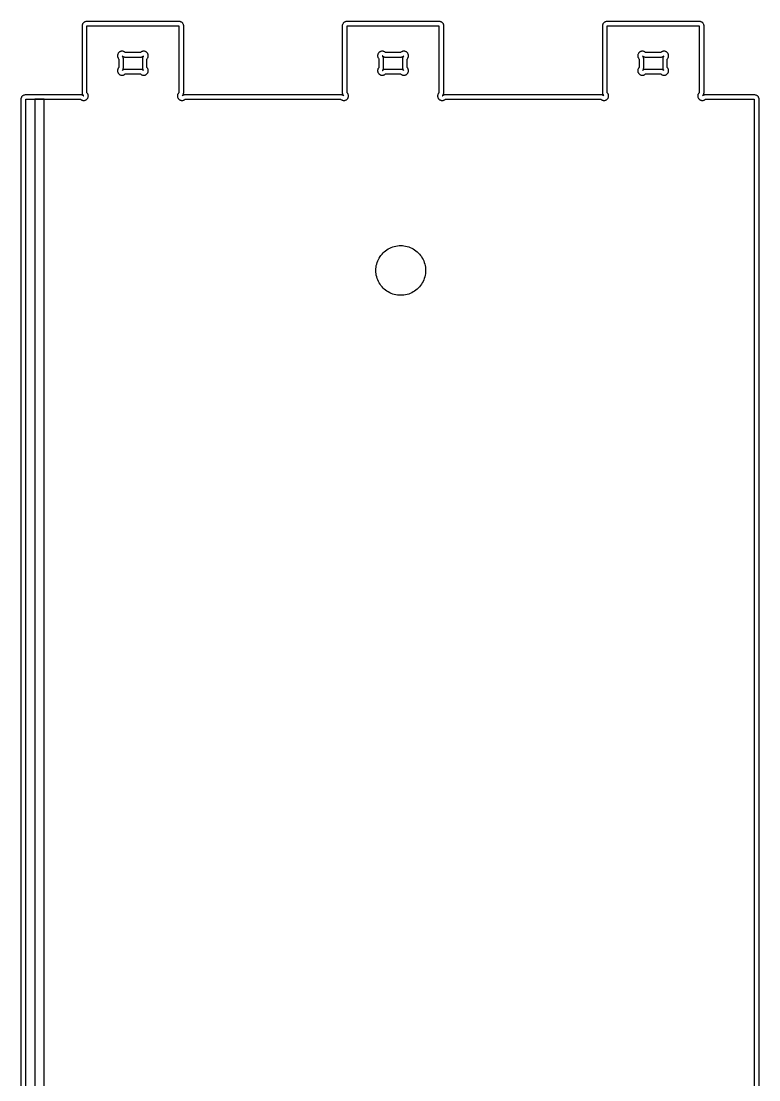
# Model space of a CAD drawing. Header units: millimetres. Extents: x 0 to 8220, y 0 to 2502.
# Drawn here: x 1895 to 2377, y 1251 to 1943 of the extents above; entities that cross this region are included whole.
import ezdxf

# ---------------------------------------------------------------- set-up
doc = ezdxf.new("R2010")
doc.units = ezdxf.units.MM
for name, color, linetype in [('CAJA_9_5MM', 3, 'Continuous'), ('CALADO_INTERIOR', 5, 'Continuous'), ('CORTE_EXT', 1, 'Continuous'), ('RANURA_8MM', 4, 'Continuous'), ('TRAYECTORIA_EXT_FRESA6', 11, 'Continuous'), ('TRAYECTORIA_INT_FRESA6', 150, 'Continuous')]:
    doc.layers.add(name, color=color, linetype=linetype)

msp = doc.modelspace()

# ---------------------------------------------------------------- linework, layer by layer
at = {"layer": 'CAJA_9_5MM'}
msp.add_lwpolyline([(2159.25, 1780), (2159.22, 1778.94), (2159.11, 1777.88), (2158.94, 1776.83), (2158.7, 1775.79), (2158.39, 1774.78), (2158.01, 1773.78), (2157.57, 1772.81), (2157.07, 1771.88), (2156.51, 1770.97), (2155.89, 1770.11), (2155.22, 1769.29), (2154.49, 1768.51), (2153.71, 1767.78), (2152.89, 1767.11), (2152.03, 1766.49), (2151.12, 1765.93), (2150.19, 1765.43), (2149.22, 1764.99), (2148.22, 1764.61), (2147.21, 1764.3), (2146.17, 1764.06), (2145.12, 1763.89), (2144.06, 1763.78), (2143, 1763.75), (2141.94, 1763.78), (2140.88, 1763.89), (2139.83, 1764.06), (2138.79, 1764.3), (2137.78, 1764.61), (2136.78, 1764.99), (2135.81, 1765.43), (2134.88, 1765.93), (2133.97, 1766.49), (2133.11, 1767.11), (2132.29, 1767.78), (2131.51, 1768.51), (2130.78, 1769.29), (2130.11, 1770.11), (2129.49, 1770.97), (2128.93, 1771.88), (2128.43, 1772.81), (2127.99, 1773.78), (2127.61, 1774.78), (2127.3, 1775.79), (2127.06, 1776.83), (2126.89, 1777.88), (2126.78, 1778.94), (2126.75, 1780), (2126.78, 1781.06), (2126.89, 1782.12), (2127.06, 1783.17), (2127.3, 1784.21), (2127.61, 1785.22), (2127.99, 1786.22), (2128.43, 1787.19), (2128.93, 1788.12), (2129.49, 1789.03), (2130.11, 1789.89), (2130.78, 1790.71), (2131.51, 1791.49), (2132.29, 1792.22), (2133.11, 1792.89), (2133.97, 1793.51), (2134.88, 1794.07), (2135.81, 1794.57), (2136.78, 1795.01), (2137.78, 1795.39), (2138.79, 1795.7), (2139.83, 1795.94), (2140.88, 1796.11), (2141.94, 1796.22), (2143, 1796.25), (2144.06, 1796.22), (2145.12, 1796.11), (2146.17, 1795.94), (2147.21, 1795.7), (2148.22, 1795.39), (2149.22, 1795.01), (2150.19, 1794.57), (2151.12, 1794.07), (2152.03, 1793.51), (2152.89, 1792.89), (2153.71, 1792.22), (2154.49, 1791.49), (2155.22, 1790.71), (2155.89, 1789.89), (2156.51, 1789.03), (2157.07, 1788.12), (2157.57, 1787.19), (2158.01, 1786.22), (2158.39, 1785.22), (2158.7, 1784.21), (2158.94, 1783.17), (2159.11, 1782.12), (2159.22, 1781.06)], close=True, dxfattribs=at)
at = {"layer": 'CALADO_INTERIOR'}
for points in [[(1975.95, 1907.75), (1976.23, 1907.85), (1976.49, 1907.98), (1976.75, 1908.13), (1976.98, 1908.3), (1977.2, 1908.5), (1977.4, 1908.72), (1977.57, 1908.95), (1977.72, 1909.21), (1977.85, 1909.47), (1977.95, 1909.75), (1978.02, 1910.04), (1978.06, 1910.33), (1978.08, 1910.62), (1978.06, 1910.92), (1978.02, 1911.21), (1977.95, 1911.49), (1977.85, 1911.77), (1977.72, 1912.04), (1977.57, 1912.29), (1977.4, 1912.52), (1977.2, 1912.74), (1977.2, 1918.26), (1977.4, 1918.48), (1977.57, 1918.71), (1977.72, 1918.96), (1977.85, 1919.23), (1977.95, 1919.51), (1978.02, 1919.79), (1978.06, 1920.08), (1978.08, 1920.38), (1978.06, 1920.67), (1978.02, 1920.96), (1977.95, 1921.25), (1977.85, 1921.53), (1977.72, 1921.79), (1977.57, 1922.05), (1977.4, 1922.28), (1977.2, 1922.5), (1976.98, 1922.7), (1976.75, 1922.87), (1976.49, 1923.02), (1976.23, 1923.15), (1975.95, 1923.25), (1975.66, 1923.32), (1975.37, 1923.36), (1975.08, 1923.38), (1974.78, 1923.36), (1974.49, 1923.32), (1974.21, 1923.25), (1973.93, 1923.15), (1973.66, 1923.02), (1973.41, 1922.87), (1973.18, 1922.7), (1972.96, 1922.5), (1963.04, 1922.5), (1962.82, 1922.7), (1962.59, 1922.87), (1962.34, 1923.02), (1962.07, 1923.15), (1961.79, 1923.25), (1961.51, 1923.32), (1961.22, 1923.36), (1960.92, 1923.38), (1960.63, 1923.36), (1960.34, 1923.32), (1960.05, 1923.25), (1959.77, 1923.15), (1959.51, 1923.02), (1959.25, 1922.87), (1959.02, 1922.7), (1958.8, 1922.5), (1958.6, 1922.28), (1958.43, 1922.05), (1958.28, 1921.79), (1958.15, 1921.53), (1958.05, 1921.25), (1957.98, 1920.96), (1957.94, 1920.67), (1957.92, 1920.38), (1957.94, 1920.08), (1957.98, 1919.79), (1958.05, 1919.51), (1958.15, 1919.23), (1958.28, 1918.96), (1958.43, 1918.71), (1958.6, 1918.48), (1958.8, 1918.26), (1958.8, 1912.74), (1958.6, 1912.52), (1958.43, 1912.29), (1958.28, 1912.04), (1958.15, 1911.77), (1958.05, 1911.49), (1957.98, 1911.21), (1957.94, 1910.92), (1957.92, 1910.62), (1957.94, 1910.33), (1957.98, 1910.04), (1958.05, 1909.75), (1958.15, 1909.47), (1958.28, 1909.21), (1958.43, 1908.95), (1958.6, 1908.72), (1958.8, 1908.5), (1959.02, 1908.3), (1959.25, 1908.13), (1959.51, 1907.98), (1959.77, 1907.85), (1960.05, 1907.75), (1960.34, 1907.68), (1960.63, 1907.64), (1960.92, 1907.62), (1961.22, 1907.64), (1961.51, 1907.68), (1961.79, 1907.75), (1962.07, 1907.85), (1962.34, 1907.98), (1962.59, 1908.13), (1962.82, 1908.3), (1963.04, 1908.5), (1972.96, 1908.5), (1973.18, 1908.3), (1973.41, 1908.13), (1973.66, 1907.98), (1973.93, 1907.85), (1974.21, 1907.75), (1974.49, 1907.68), (1974.78, 1907.64), (1975.08, 1907.62), (1975.37, 1907.64), (1975.66, 1907.68)], [(2144.21, 1907.75), (2144.49, 1907.68), (2144.78, 1907.64), (2145.08, 1907.62), (2145.37, 1907.64), (2145.66, 1907.68), (2145.95, 1907.75), (2146.23, 1907.85), (2146.49, 1907.98), (2146.75, 1908.13), (2146.98, 1908.3), (2147.2, 1908.5), (2147.4, 1908.72), (2147.57, 1908.95), (2147.72, 1909.21), (2147.85, 1909.47), (2147.95, 1909.75), (2148.02, 1910.04), (2148.06, 1910.33), (2148.08, 1910.62), (2148.06, 1910.92), (2148.02, 1911.21), (2147.95, 1911.49), (2147.85, 1911.77), (2147.72, 1912.04), (2147.57, 1912.29), (2147.4, 1912.52), (2147.2, 1912.74), (2147.2, 1918.26), (2147.4, 1918.48), (2147.57, 1918.71), (2147.72, 1918.96), (2147.85, 1919.23), (2147.95, 1919.51), (2148.02, 1919.79), (2148.06, 1920.08), (2148.08, 1920.38), (2148.06, 1920.67), (2148.02, 1920.96), (2147.95, 1921.25), (2147.85, 1921.53), (2147.72, 1921.79), (2147.57, 1922.05), (2147.4, 1922.28), (2147.2, 1922.5), (2146.98, 1922.7), (2146.75, 1922.87), (2146.49, 1923.02), (2146.23, 1923.15), (2145.95, 1923.25), (2145.66, 1923.32), (2145.37, 1923.36), (2145.08, 1923.38), (2144.78, 1923.36), (2144.49, 1923.32), (2144.21, 1923.25), (2143.93, 1923.15), (2143.66, 1923.02), (2143.41, 1922.87), (2143.18, 1922.7), (2142.96, 1922.5), (2133.04, 1922.5), (2132.82, 1922.7), (2132.59, 1922.87), (2132.34, 1923.02), (2132.07, 1923.15), (2131.79, 1923.25), (2131.51, 1923.32), (2131.22, 1923.36), (2130.92, 1923.38), (2130.63, 1923.36), (2130.34, 1923.32), (2130.05, 1923.25), (2129.77, 1923.15), (2129.51, 1923.02), (2129.25, 1922.87), (2129.02, 1922.7), (2128.8, 1922.5), (2128.6, 1922.28), (2128.43, 1922.05), (2128.28, 1921.79), (2128.15, 1921.53), (2128.05, 1921.25), (2127.98, 1920.96), (2127.94, 1920.67), (2127.92, 1920.38), (2127.94, 1920.08), (2127.98, 1919.79), (2128.05, 1919.51), (2128.15, 1919.23), (2128.28, 1918.96), (2128.43, 1918.71), (2128.6, 1918.48), (2128.8, 1918.26), (2128.8, 1912.74), (2128.6, 1912.52), (2128.43, 1912.29), (2128.28, 1912.04), (2128.15, 1911.77), (2128.05, 1911.49), (2127.98, 1911.21), (2127.94, 1910.92), (2127.92, 1910.62), (2127.94, 1910.33), (2127.98, 1910.04), (2128.05, 1909.75), (2128.15, 1909.47), (2128.28, 1909.21), (2128.43, 1908.95), (2128.6, 1908.72), (2128.8, 1908.5), (2129.02, 1908.3), (2129.25, 1908.13), (2129.51, 1907.98), (2129.77, 1907.85), (2130.05, 1907.75), (2130.34, 1907.68), (2130.63, 1907.64), (2130.92, 1907.62), (2131.22, 1907.64), (2131.51, 1907.68), (2131.79, 1907.75), (2132.07, 1907.85), (2132.34, 1907.98), (2132.59, 1908.13), (2132.82, 1908.3), (2133.04, 1908.5), (2142.96, 1908.5), (2143.18, 1908.3), (2143.41, 1908.13), (2143.66, 1907.98), (2143.93, 1907.85)], [(2303.04, 1908.5), (2312.96, 1908.5), (2313.18, 1908.3), (2313.41, 1908.13), (2313.66, 1907.98), (2313.93, 1907.85), (2314.21, 1907.75), (2314.49, 1907.68), (2314.78, 1907.64), (2315.08, 1907.62), (2315.37, 1907.64), (2315.66, 1907.68), (2315.95, 1907.75), (2316.23, 1907.85), (2316.49, 1907.98), (2316.75, 1908.13), (2316.98, 1908.3), (2317.2, 1908.5), (2317.4, 1908.72), (2317.57, 1908.95), (2317.72, 1909.21), (2317.85, 1909.47), (2317.95, 1909.75), (2318.02, 1910.04), (2318.06, 1910.33), (2318.08, 1910.62), (2318.06, 1910.92), (2318.02, 1911.21), (2317.95, 1911.49), (2317.85, 1911.77), (2317.72, 1912.04), (2317.57, 1912.29), (2317.4, 1912.52), (2317.2, 1912.74), (2317.2, 1918.26), (2317.4, 1918.48), (2317.57, 1918.71), (2317.72, 1918.96), (2317.85, 1919.23), (2317.95, 1919.51), (2318.02, 1919.79), (2318.06, 1920.08), (2318.08, 1920.38), (2318.06, 1920.67), (2318.02, 1920.96), (2317.95, 1921.25), (2317.85, 1921.53), (2317.72, 1921.79), (2317.57, 1922.05), (2317.4, 1922.28), (2317.2, 1922.5), (2316.98, 1922.7), (2316.75, 1922.87), (2316.49, 1923.02), (2316.23, 1923.15), (2315.95, 1923.25), (2315.66, 1923.32), (2315.37, 1923.36), (2315.08, 1923.38), (2314.78, 1923.36), (2314.49, 1923.32), (2314.21, 1923.25), (2313.93, 1923.15), (2313.66, 1923.02), (2313.41, 1922.87), (2313.18, 1922.7), (2312.96, 1922.5), (2303.04, 1922.5), (2302.82, 1922.7), (2302.59, 1922.87), (2302.34, 1923.02), (2302.07, 1923.15), (2301.79, 1923.25), (2301.51, 1923.32), (2301.22, 1923.36), (2300.92, 1923.38), (2300.63, 1923.36), (2300.34, 1923.32), (2300.05, 1923.25), (2299.77, 1923.15), (2299.51, 1923.02), (2299.25, 1922.87), (2299.02, 1922.7), (2298.8, 1922.5), (2298.6, 1922.28), (2298.43, 1922.05), (2298.28, 1921.79), (2298.15, 1921.53), (2298.05, 1921.25), (2297.98, 1920.96), (2297.94, 1920.67), (2297.92, 1920.38), (2297.94, 1920.08), (2297.98, 1919.79), (2298.05, 1919.51), (2298.15, 1919.23), (2298.28, 1918.96), (2298.43, 1918.71), (2298.6, 1918.48), (2298.8, 1918.26), (2298.8, 1912.74), (2298.6, 1912.52), (2298.43, 1912.29), (2298.28, 1912.04), (2298.15, 1911.77), (2298.05, 1911.49), (2297.98, 1911.21), (2297.94, 1910.92), (2297.92, 1910.62), (2297.94, 1910.33), (2297.98, 1910.04), (2298.05, 1909.75), (2298.15, 1909.47), (2298.28, 1909.21), (2298.43, 1908.95), (2298.6, 1908.72), (2298.8, 1908.5), (2299.02, 1908.3), (2299.25, 1908.13), (2299.51, 1907.98), (2299.77, 1907.85), (2300.05, 1907.75), (2300.34, 1907.68), (2300.63, 1907.64), (2300.92, 1907.62), (2301.22, 1907.64), (2301.51, 1907.68), (2301.79, 1907.75), (2302.07, 1907.85), (2302.34, 1907.98), (2302.59, 1908.13), (2302.82, 1908.3)]]:
    msp.add_lwpolyline(points, close=True, dxfattribs=at)
at = {"layer": 'CORTE_EXT'}
msp.add_lwpolyline([(1898, 58), (1898, 1892), (1933.76, 1892), (1933.98, 1891.8), (1934.21, 1891.63), (1934.46, 1891.48), (1934.73, 1891.35), (1935.01, 1891.25), (1935.29, 1891.18), (1935.58, 1891.14), (1935.88, 1891.12), (1936.17, 1891.14), (1936.46, 1891.18), (1936.75, 1891.25), (1937.03, 1891.35), (1937.29, 1891.48), (1937.55, 1891.63), (1937.78, 1891.8), (1938, 1892), (1938.2, 1892.22), (1938.37, 1892.45), (1938.52, 1892.71), (1938.65, 1892.97), (1938.75, 1893.25), (1938.82, 1893.54), (1938.86, 1893.83), (1938.88, 1894.12), (1938.86, 1894.42), (1938.82, 1894.71), (1938.75, 1894.99), (1938.65, 1895.27), (1938.52, 1895.54), (1938.37, 1895.79), (1938.2, 1896.02), (1938, 1896.24), (1938, 1940), (1998, 1940), (1998, 1896.24), (1997.8, 1896.02), (1997.63, 1895.79), (1997.48, 1895.54), (1997.35, 1895.27), (1997.25, 1894.99), (1997.18, 1894.71), (1997.14, 1894.42), (1997.12, 1894.12), (1997.14, 1893.83), (1997.18, 1893.54), (1997.25, 1893.25), (1997.35, 1892.97), (1997.48, 1892.71), (1997.63, 1892.45), (1997.8, 1892.22), (1998, 1892), (1998.22, 1891.8), (1998.45, 1891.63), (1998.71, 1891.48), (1998.97, 1891.35), (1999.25, 1891.25), (1999.54, 1891.18), (1999.83, 1891.14), (2000.12, 1891.12), (2000.42, 1891.14), (2000.71, 1891.18), (2000.99, 1891.25), (2001.27, 1891.35), (2001.54, 1891.48), (2001.79, 1891.63), (2002.02, 1891.8), (2002.24, 1892), (2103.76, 1892), (2103.98, 1891.8), (2104.21, 1891.63), (2104.46, 1891.48), (2104.73, 1891.35), (2105.01, 1891.25), (2105.29, 1891.18), (2105.58, 1891.14), (2105.88, 1891.12), (2106.17, 1891.14), (2106.46, 1891.18), (2106.75, 1891.25), (2107.03, 1891.35), (2107.29, 1891.48), (2107.55, 1891.63), (2107.78, 1891.8), (2108, 1892), (2108.2, 1892.22), (2108.37, 1892.45), (2108.52, 1892.71), (2108.65, 1892.97), (2108.75, 1893.25), (2108.82, 1893.54), (2108.86, 1893.83), (2108.88, 1894.12), (2108.86, 1894.42), (2108.82, 1894.71), (2108.75, 1894.99), (2108.65, 1895.27), (2108.52, 1895.54), (2108.37, 1895.79), (2108.2, 1896.02), (2108, 1896.24), (2108, 1940), (2168, 1940), (2168, 1896.24), (2167.8, 1896.02), (2167.63, 1895.79), (2167.48, 1895.54), (2167.35, 1895.27), (2167.25, 1894.99), (2167.18, 1894.71), (2167.14, 1894.42), (2167.12, 1894.12), (2167.14, 1893.83), (2167.18, 1893.54), (2167.25, 1893.25), (2167.35, 1892.97), (2167.48, 1892.71), (2167.63, 1892.45), (2167.8, 1892.22), (2168, 1892), (2168.22, 1891.8), (2168.45, 1891.63), (2168.71, 1891.48), (2168.97, 1891.35), (2169.25, 1891.25), (2169.54, 1891.18), (2169.83, 1891.14), (2170.12, 1891.12), (2170.42, 1891.14), (2170.71, 1891.18), (2170.99, 1891.25), (2171.27, 1891.35), (2171.54, 1891.48), (2171.79, 1891.63), (2172.02, 1891.8), (2172.24, 1892), (2273.76, 1892), (2273.98, 1891.8), (2274.21, 1891.63), (2274.46, 1891.48), (2274.73, 1891.35), (2275.01, 1891.25), (2275.29, 1891.18), (2275.58, 1891.14), (2275.88, 1891.12), (2276.17, 1891.14), (2276.46, 1891.18), (2276.75, 1891.25), (2277.03, 1891.35), (2277.29, 1891.48), (2277.55, 1891.63), (2277.78, 1891.8), (2278, 1892), (2278.2, 1892.22), (2278.37, 1892.45), (2278.52, 1892.71), (2278.65, 1892.97), (2278.75, 1893.25), (2278.82, 1893.54), (2278.86, 1893.83), (2278.88, 1894.12), (2278.86, 1894.42), (2278.82, 1894.71), (2278.75, 1894.99), (2278.65, 1895.27), (2278.52, 1895.54), (2278.37, 1895.79), (2278.2, 1896.02), (2278, 1896.24), (2278, 1940), (2338, 1940), (2338, 1896.24), (2337.8, 1896.02), (2337.63, 1895.79), (2337.48, 1895.54), (2337.35, 1895.27), (2337.25, 1894.99), (2337.18, 1894.71), (2337.14, 1894.42), (2337.12, 1894.12), (2337.14, 1893.83), (2337.18, 1893.54), (2337.25, 1893.25), (2337.35, 1892.97), (2337.48, 1892.71), (2337.63, 1892.45), (2337.8, 1892.22), (2338, 1892), (2338.22, 1891.8), (2338.45, 1891.63), (2338.71, 1891.48), (2338.97, 1891.35), (2339.25, 1891.25), (2339.54, 1891.18), (2339.83, 1891.14), (2340.12, 1891.12), (2340.42, 1891.14), (2340.71, 1891.18), (2340.99, 1891.25), (2341.27, 1891.35), (2341.54, 1891.48), (2341.79, 1891.63), (2342.02, 1891.8), (2342.24, 1892), (2374, 1892), (2374, 58)], dxfattribs=at)
at = {"layer": 'RANURA_8MM'}
msp.add_lwpolyline([(1910, 58), (1910, 1892), (1904, 1892), (1904, 58)], close=True, dxfattribs=at)
at = {"layer": 'TRAYECTORIA_EXT_FRESA6'}
msp.add_lwpolyline([(1895, 58), (1895, 1892), (1895.01, 1892.29), (1895.06, 1892.59), (1895.13, 1892.87), (1895.23, 1893.15), (1895.35, 1893.41), (1895.51, 1893.67), (1895.68, 1893.9), (1895.88, 1894.12), (1896.1, 1894.32), (1896.33, 1894.49), (1896.59, 1894.65), (1896.85, 1894.77), (1897.13, 1894.87), (1897.41, 1894.94), (1897.71, 1894.99), (1898, 1895), (1933.76, 1895), (1934.03, 1894.99), (1934.31, 1894.95), (1934.58, 1894.89), (1934.84, 1894.8), (1935.09, 1894.69), (1935.33, 1894.55), (1935.56, 1894.4), (1935.77, 1894.22), (1935.83, 1894.17), (1935.78, 1894.23), (1935.6, 1894.44), (1935.45, 1894.67), (1935.31, 1894.91), (1935.2, 1895.16), (1935.11, 1895.42), (1935.05, 1895.69), (1935.01, 1895.97), (1935, 1896.24), (1935, 1940), (1935.01, 1940.29), (1935.06, 1940.59), (1935.13, 1940.87), (1935.23, 1941.15), (1935.35, 1941.41), (1935.51, 1941.67), (1935.68, 1941.9), (1935.88, 1942.12), (1936.1, 1942.32), (1936.33, 1942.49), (1936.59, 1942.65), (1936.85, 1942.77), (1937.13, 1942.87), (1937.41, 1942.94), (1937.71, 1942.99), (1938, 1943), (1998, 1943), (1998.29, 1942.99), (1998.59, 1942.94), (1998.87, 1942.87), (1999.15, 1942.77), (1999.41, 1942.65), (1999.67, 1942.49), (1999.9, 1942.32), (2000.12, 1942.12), (2000.32, 1941.9), (2000.49, 1941.67), (2000.65, 1941.41), (2000.77, 1941.15), (2000.87, 1940.87), (2000.94, 1940.59), (2000.99, 1940.29), (2001, 1940), (2001, 1896.24), (2000.99, 1895.97), (2000.95, 1895.69), (2000.89, 1895.42), (2000.8, 1895.16), (2000.69, 1894.91), (2000.55, 1894.67), (2000.4, 1894.44), (2000.22, 1894.23), (2000.17, 1894.17), (2000.23, 1894.22), (2000.44, 1894.4), (2000.67, 1894.55), (2000.91, 1894.69), (2001.16, 1894.8), (2001.42, 1894.89), (2001.69, 1894.95), (2001.97, 1894.99), (2002.24, 1895), (2103.76, 1895), (2104.03, 1894.99), (2104.31, 1894.95), (2104.58, 1894.89), (2104.84, 1894.8), (2105.09, 1894.69), (2105.33, 1894.55), (2105.56, 1894.4), (2105.77, 1894.22), (2105.83, 1894.17), (2105.78, 1894.23), (2105.6, 1894.44), (2105.45, 1894.67), (2105.31, 1894.91), (2105.2, 1895.16), (2105.11, 1895.42), (2105.05, 1895.69), (2105.01, 1895.97), (2105, 1896.24), (2105, 1940), (2105.01, 1940.29), (2105.06, 1940.59), (2105.13, 1940.87), (2105.23, 1941.15), (2105.35, 1941.41), (2105.51, 1941.67), (2105.68, 1941.9), (2105.88, 1942.12), (2106.1, 1942.32), (2106.33, 1942.49), (2106.59, 1942.65), (2106.85, 1942.77), (2107.13, 1942.87), (2107.41, 1942.94), (2107.71, 1942.99), (2108, 1943), (2168, 1943), (2168.29, 1942.99), (2168.59, 1942.94), (2168.87, 1942.87), (2169.15, 1942.77), (2169.41, 1942.65), (2169.67, 1942.49), (2169.9, 1942.32), (2170.12, 1942.12), (2170.32, 1941.9), (2170.49, 1941.67), (2170.65, 1941.41), (2170.77, 1941.15), (2170.87, 1940.87), (2170.94, 1940.59), (2170.99, 1940.29), (2171, 1940), (2171, 1896.24), (2170.98, 1895.93), (2170.93, 1895.62), (2170.85, 1895.31), (2170.74, 1895.02), (2170.59, 1894.74), (2170.42, 1894.47), (2170.22, 1894.23), (2170.17, 1894.17), (2170.23, 1894.22), (2170.44, 1894.4), (2170.67, 1894.55), (2170.91, 1894.69), (2171.16, 1894.8), (2171.42, 1894.89), (2171.69, 1894.95), (2171.97, 1894.99), (2172.24, 1895), (2273.76, 1895), (2274.03, 1894.99), (2274.31, 1894.95), (2274.58, 1894.89), (2274.84, 1894.8), (2275.09, 1894.69), (2275.33, 1894.55), (2275.56, 1894.4), (2275.77, 1894.22), (2275.83, 1894.17), (2275.78, 1894.23), (2275.58, 1894.47), (2275.41, 1894.74), (2275.26, 1895.02), (2275.15, 1895.31), (2275.07, 1895.62), (2275.02, 1895.93), (2275, 1896.24), (2275, 1940), (2275.01, 1940.29), (2275.06, 1940.59), (2275.13, 1940.87), (2275.23, 1941.15), (2275.35, 1941.41), (2275.51, 1941.67), (2275.68, 1941.9), (2275.88, 1942.12), (2276.1, 1942.32), (2276.33, 1942.49), (2276.59, 1942.65), (2276.85, 1942.77), (2277.13, 1942.87), (2277.41, 1942.94), (2277.71, 1942.99), (2278, 1943), (2338, 1943), (2338.29, 1942.99), (2338.59, 1942.94), (2338.87, 1942.87), (2339.15, 1942.77), (2339.41, 1942.65), (2339.67, 1942.49), (2339.9, 1942.32), (2340.12, 1942.12), (2340.32, 1941.9), (2340.49, 1941.67), (2340.65, 1941.41), (2340.77, 1941.15), (2340.87, 1940.87), (2340.94, 1940.59), (2340.99, 1940.29), (2341, 1940), (2341, 1896.24), (2340.98, 1895.93), (2340.93, 1895.62), (2340.85, 1895.31), (2340.74, 1895.02), (2340.59, 1894.74), (2340.42, 1894.47), (2340.22, 1894.23), (2340.17, 1894.17), (2340.23, 1894.22), (2340.44, 1894.4), (2340.67, 1894.55), (2340.91, 1894.69), (2341.16, 1894.8), (2341.42, 1894.89), (2341.69, 1894.95), (2341.97, 1894.99), (2342.24, 1895), (2374, 1895), (2374.29, 1894.99), (2374.59, 1894.94), (2374.87, 1894.87), (2375.15, 1894.77), (2375.41, 1894.65), (2375.67, 1894.49), (2375.9, 1894.32), (2376.12, 1894.12), (2376.32, 1893.9), (2376.49, 1893.67), (2376.65, 1893.41), (2376.77, 1893.15), (2376.87, 1892.87), (2376.94, 1892.59), (2376.99, 1892.29), (2377, 1892), (2377, 58)], dxfattribs=at)
at = {"layer": 'TRAYECTORIA_INT_FRESA6'}
for points in [[(1960.97, 1910.67), (1961.02, 1910.73), (1961.22, 1910.97), (1961.39, 1911.24), (1961.54, 1911.52), (1961.65, 1911.81), (1961.73, 1912.12), (1961.78, 1912.43), (1961.8, 1912.74), (1961.8, 1918.26), (1961.78, 1918.57), (1961.73, 1918.88), (1961.65, 1919.19), (1961.54, 1919.48), (1961.39, 1919.76), (1961.22, 1920.03), (1961.02, 1920.27), (1960.97, 1920.33), (1961.03, 1920.28), (1961.24, 1920.1), (1961.47, 1919.95), (1961.71, 1919.81), (1961.96, 1919.7), (1962.22, 1919.61), (1962.49, 1919.55), (1962.77, 1919.51), (1963.04, 1919.5), (1972.96, 1919.5), (1973.23, 1919.51), (1973.51, 1919.55), (1973.78, 1919.61), (1974.04, 1919.7), (1974.29, 1919.81), (1974.53, 1919.95), (1974.76, 1920.1), (1974.97, 1920.28), (1975.03, 1920.33), (1974.98, 1920.27), (1974.78, 1920.03), (1974.61, 1919.76), (1974.46, 1919.48), (1974.35, 1919.19), (1974.27, 1918.88), (1974.22, 1918.57), (1974.2, 1918.26), (1974.2, 1912.74), (1974.22, 1912.43), (1974.27, 1912.12), (1974.35, 1911.81), (1974.46, 1911.52), (1974.61, 1911.24), (1974.78, 1910.97), (1974.98, 1910.73), (1975.03, 1910.67), (1974.97, 1910.72), (1974.76, 1910.9), (1974.53, 1911.05), (1974.29, 1911.19), (1974.04, 1911.3), (1973.78, 1911.39), (1973.51, 1911.45), (1973.23, 1911.49), (1972.96, 1911.5), (1963.04, 1911.5), (1962.77, 1911.49), (1962.49, 1911.45), (1962.22, 1911.39), (1961.96, 1911.3), (1961.71, 1911.19), (1961.47, 1911.05), (1961.24, 1910.9), (1961.03, 1910.72)], [(2130.97, 1910.67), (2131.02, 1910.73), (2131.22, 1910.97), (2131.39, 1911.24), (2131.54, 1911.52), (2131.65, 1911.81), (2131.73, 1912.12), (2131.78, 1912.43), (2131.8, 1912.74), (2131.8, 1918.26), (2131.78, 1918.57), (2131.73, 1918.88), (2131.65, 1919.19), (2131.54, 1919.48), (2131.39, 1919.76), (2131.22, 1920.03), (2131.02, 1920.27), (2130.97, 1920.33), (2131.03, 1920.28), (2131.24, 1920.1), (2131.47, 1919.95), (2131.71, 1919.81), (2131.96, 1919.7), (2132.22, 1919.61), (2132.49, 1919.55), (2132.77, 1919.51), (2133.04, 1919.5), (2142.96, 1919.5), (2143.23, 1919.51), (2143.51, 1919.55), (2143.78, 1919.61), (2144.04, 1919.7), (2144.29, 1919.81), (2144.53, 1919.95), (2144.76, 1920.1), (2144.97, 1920.28), (2145.03, 1920.33), (2144.98, 1920.27), (2144.78, 1920.03), (2144.61, 1919.76), (2144.46, 1919.48), (2144.35, 1919.19), (2144.27, 1918.88), (2144.22, 1918.57), (2144.2, 1918.26), (2144.2, 1912.74), (2144.22, 1912.43), (2144.27, 1912.12), (2144.35, 1911.81), (2144.46, 1911.52), (2144.61, 1911.24), (2144.78, 1910.97), (2144.98, 1910.73), (2145.03, 1910.67), (2144.97, 1910.72), (2144.76, 1910.9), (2144.53, 1911.05), (2144.29, 1911.19), (2144.04, 1911.3), (2143.78, 1911.39), (2143.51, 1911.45), (2143.23, 1911.49), (2142.96, 1911.5), (2133.04, 1911.5), (2132.77, 1911.49), (2132.49, 1911.45), (2132.22, 1911.39), (2131.96, 1911.3), (2131.71, 1911.19), (2131.47, 1911.05), (2131.24, 1910.9), (2131.03, 1910.72)], [(2300.97, 1910.67), (2301.02, 1910.73), (2301.22, 1910.97), (2301.39, 1911.24), (2301.54, 1911.52), (2301.65, 1911.81), (2301.73, 1912.12), (2301.78, 1912.43), (2301.8, 1912.74), (2301.8, 1918.26), (2301.78, 1918.57), (2301.73, 1918.88), (2301.65, 1919.19), (2301.54, 1919.48), (2301.39, 1919.76), (2301.22, 1920.03), (2301.02, 1920.27), (2300.97, 1920.33), (2301.03, 1920.28), (2301.24, 1920.1), (2301.47, 1919.95), (2301.71, 1919.81), (2301.96, 1919.7), (2302.22, 1919.61), (2302.49, 1919.55), (2302.77, 1919.51), (2303.04, 1919.5), (2312.96, 1919.5), (2313.23, 1919.51), (2313.51, 1919.55), (2313.78, 1919.61), (2314.04, 1919.7), (2314.29, 1919.81), (2314.53, 1919.95), (2314.76, 1920.1), (2314.97, 1920.28), (2315.03, 1920.33), (2314.98, 1920.27), (2314.78, 1920.03), (2314.61, 1919.76), (2314.46, 1919.48), (2314.35, 1919.19), (2314.27, 1918.88), (2314.22, 1918.57), (2314.2, 1918.26), (2314.2, 1912.74), (2314.22, 1912.43), (2314.27, 1912.12), (2314.35, 1911.81), (2314.46, 1911.52), (2314.61, 1911.24), (2314.78, 1910.97), (2314.98, 1910.73), (2315.03, 1910.67), (2314.97, 1910.72), (2314.76, 1910.9), (2314.53, 1911.05), (2314.29, 1911.19), (2314.04, 1911.3), (2313.78, 1911.39), (2313.51, 1911.45), (2313.23, 1911.49), (2312.96, 1911.5), (2303.04, 1911.5), (2302.77, 1911.49), (2302.49, 1911.45), (2302.22, 1911.39), (2301.96, 1911.3), (2301.71, 1911.19), (2301.47, 1911.05), (2301.24, 1910.9), (2301.03, 1910.72)]]:
    msp.add_lwpolyline(points, close=True, dxfattribs=at)

doc.saveas('drawing.dxf')
